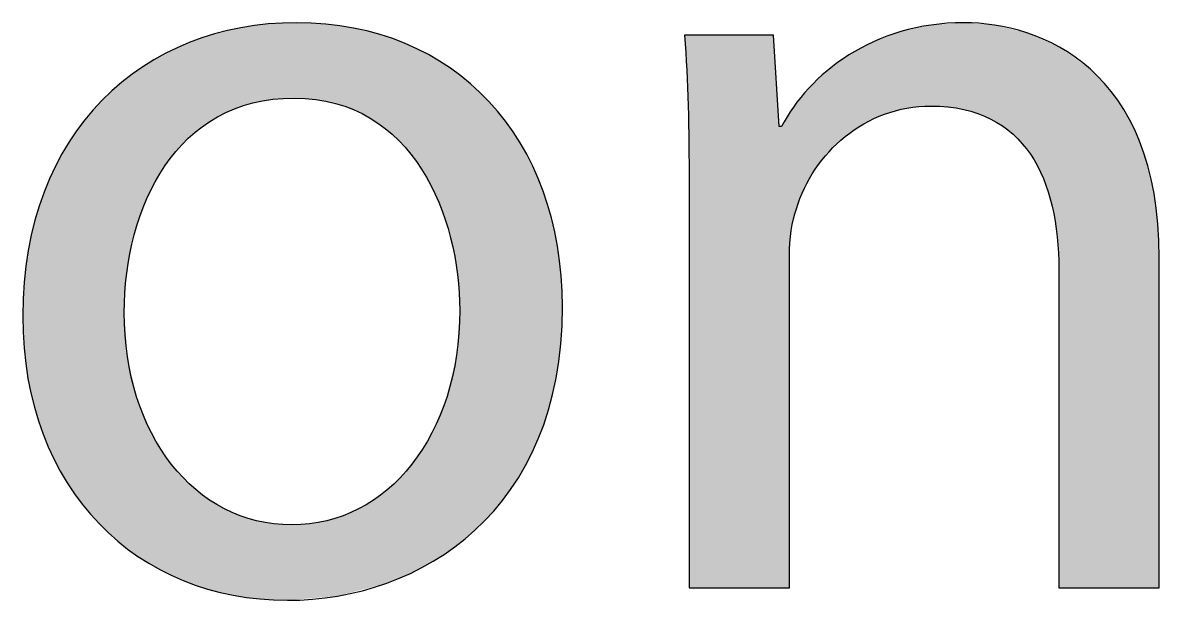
# Model space of a CAD drawing. Extents: x 4 to 474, y -167 to -4.
# Drawn here: x 343.42 to 352.38, y -155.06 to -150.51 of the extents above; entities that cross this region are included whole.
import ezdxf

# ---------------------------------------------------------------- set-up
doc = ezdxf.new("R2010")
doc.units = 0
doc.layers.add('LAYER_1', color=7, linetype='CONTINUOUS')

# ---------------------------------------------------------------- blocks, each defined once
blk = doc.blocks.new('*U4')
at = {"layer": 'LAYER_1', "color": 250}
for points in [[(345.5389, -151.1007), (345.5031, -150.5088), (345.5389, -150.5072)], [(345.5569, -151.0996), (345.5389, -150.5072), (345.5569, -150.5064)], [(345.5755, -151.1008), (345.5569, -150.5064), (345.5755, -150.5055)], [(345.5569, -151.0996), (345.5569, -150.5064), (345.5755, -151.1008)], [(345.5755, -151.1008), (345.5755, -150.5055), (345.6785, -151.1073)], [(344.9281, -151.2633), (344.8892, -150.6073), (344.9281, -150.5941)], [(344.9526, -151.2476), (344.9281, -150.5941), (344.9526, -150.5883)], [(345.0058, -151.2225), (344.9526, -150.5883), (345.0058, -150.5758)], [(345.0749, -151.1899), (345.0058, -150.5758), (345.0749, -150.5595)], [(345.0857, -151.1848), (345.0749, -150.5595), (345.0857, -150.557)], [(345.1295, -151.1708), (345.0857, -150.557), (345.1295, -150.5467)], [(345.1363, -151.1686), (345.1295, -150.5467), (345.1363, -150.5451)], [(345.2306, -151.1384), (345.1363, -150.5451), (345.2306, -150.5322)], [(345.2599, -151.133), (345.2306, -150.5322), (345.2599, -150.5282)], [(345.2854, -151.1283), (345.2599, -150.5282), (345.2854, -150.5247)], [(345.3524, -151.116), (345.2854, -150.5247), (345.3524, -150.5155)], [(345.3876, -151.1096), (345.3524, -150.5155), (345.3876, -150.5139)], [(345.3966, -151.109), (345.3876, -150.5139), (345.3966, -150.5135)], [(345.5031, -151.1028), (345.3966, -150.5135), (345.5031, -150.5088)], [(345.6785, -151.1073), (345.6785, -150.5103), (345.7258, -151.1103)], [(345.7258, -151.1103), (345.7258, -150.5124), (345.8051, -151.1261)], [(345.8051, -151.1261), (345.8051, -150.5161), (345.813, -151.1277)], [(345.813, -151.1277), (345.813, -150.5172), (345.8818, -151.1413)], [(345.8818, -151.1413), (345.8818, -150.527), (345.8986, -151.1471)], [(345.8986, -151.1471), (345.8986, -150.5293), (345.942, -151.1622)], [(345.942, -151.1622), (345.942, -150.5355), (346.0246, -151.1907)], [(346.0246, -151.1907), (346.0246, -150.5472), (346.0251, -151.1909)], [(346.0251, -151.1909), (346.0251, -150.5473), (346.0649, -151.2112)], [(346.0649, -151.2112), (346.0649, -150.5571), (346.1559, -151.2574)], [(346.1559, -151.2574), (346.1559, -150.5793), (346.1812, -151.2748)], [(346.1812, -151.2748), (346.1812, -150.5855), (346.2333, -151.3108)], [(344.6795, -151.4608), (344.6229, -150.7104), (344.6795, -150.6845)], [(344.6796, -151.4608), (344.6795, -150.6845), (344.6796, -150.6845)], [(344.7214, -151.4167), (344.6796, -150.6845), (344.7214, -150.6654)], [(344.729, -151.4104), (344.7214, -150.6654), (344.729, -150.6619)], [(344.7803, -151.3677), (344.729, -150.6619), (344.7803, -150.6444)], [(344.8313, -151.3253), (344.7803, -150.6444), (344.8313, -150.6271)], [(344.8727, -151.2988), (344.8313, -150.6271), (344.8727, -150.613)], [(344.8892, -151.2882), (344.8727, -150.613), (344.8892, -150.6073)], [(346.2333, -151.3108), (346.2333, -150.5982), (346.2746, -151.3393)], [(346.2746, -151.3393), (346.2746, -150.6129), (346.2862, -151.3496)], [(346.2862, -151.3496), (346.2862, -150.617), (346.2902, -151.3532)], [(346.2902, -151.3532), (346.2902, -150.6185), (346.3815, -151.4347)], [(346.3815, -151.4347), (346.3815, -150.6509), (346.3915, -151.446)], [(346.3915, -151.446), (346.3915, -150.6545), (346.4307, -151.4902)], [(346.4307, -151.4902), (346.4307, -150.6684), (346.4727, -151.5376)], [(344.4965, -151.6988), (344.4592, -150.7958), (344.4965, -150.7738)], [(344.5042, -151.6863), (344.4965, -150.7738), (344.5042, -150.7693)], [(344.5356, -151.6352), (344.5042, -150.7693), (344.5356, -150.7509)], [(344.5399, -151.6295), (344.5356, -150.7509), (344.5399, -150.7484)], [(344.5873, -151.5672), (344.5399, -150.7484), (344.5873, -150.7267)], [(344.6229, -151.5204), (344.5873, -150.7267), (344.6229, -150.7104)], [(346.4727, -151.5376), (346.4727, -150.6885), (346.4768, -151.5422)], [(346.4768, -151.5422), (346.4768, -150.6905), (346.4844, -151.5529)], [(346.4844, -151.5529), (346.4844, -150.6942), (346.5608, -151.6599)], [(346.5608, -151.6599), (346.5608, -150.7307), (346.5685, -151.6747)], [(346.5685, -151.6747), (346.5685, -150.7344), (346.6159, -151.7655)], [(346.6159, -151.7655), (346.6159, -150.7571), (346.6432, -151.8179)], [(346.6432, -151.8179), (346.6432, -150.7739), (346.6521, -151.8348)], [(344.3618, -151.9835), (344.3245, -150.8805), (344.3618, -150.853)], [(344.3936, -151.8924), (344.3618, -150.853), (344.3936, -150.8343)], [(344.4306, -151.8175), (344.3936, -150.8343), (344.4306, -150.8126)], [(344.4592, -151.7596), (344.4306, -150.8126), (344.4592, -150.7958)], [(346.6521, -151.8348), (346.6521, -150.7794), (346.6963, -151.9197)], [(346.6963, -151.9197), (346.6963, -150.8066), (346.7621, -152.1167)], [(346.7621, -152.1167), (346.7621, -150.8472), (346.7884, -152.1954)], [(346.7884, -152.1954), (346.7884, -150.8634), (346.7902, -152.2007)], [(346.7902, -152.2007), (346.7902, -150.8648), (346.8226, -152.3719)], [(344.2353, -152.4813), (344.216, -150.9605), (344.2353, -150.9463)], [(344.2411, -152.4509), (344.2353, -150.9463), (344.2411, -150.942)], [(344.294, -152.178), (344.2411, -150.942), (344.294, -150.903)], [(344.3139, -152.1207), (344.294, -150.903), (344.3139, -150.8883)], [(344.3245, -152.0905), (344.3139, -150.8883), (344.3245, -150.8805)], [(346.8226, -152.3719), (346.8226, -150.8899), (346.8367, -152.4467)], [(346.8367, -152.4467), (346.8367, -150.9009), (346.8449, -152.4898)], [(346.8449, -152.4898), (346.8449, -150.9072), (346.8625, -152.7736)], [(344.1644, -154.593), (344.043, -151.1153), (344.1644, -151.0042)], [(344.1958, -154.6168), (344.1644, -151.0042), (344.1958, -150.9754)], [(344.1644, -154.593), (344.1644, -151.0042), (344.1958, -154.6168)], [(344.216, -154.632), (344.1958, -150.9754), (344.216, -150.9605)], [(344.1958, -154.6168), (344.1958, -150.9754), (344.216, -154.632)], [(344.043, -154.4797), (344.0172, -151.1446), (344.043, -151.1153)], [(344.043, -154.4797), (344.043, -151.1153), (344.1644, -154.593)], [(344.0172, -154.4556), (343.9043, -151.2723), (344.0172, -151.1446)], [(344.0172, -154.4556), (344.0172, -151.1446), (344.043, -154.4797)], [(343.8838, -154.3021), (343.7807, -151.446), (343.8838, -151.3012)], [(343.9043, -154.3257), (343.8838, -151.3012), (343.9043, -151.2723)], [(343.8838, -154.3021), (343.8838, -151.3012), (343.9043, -154.3257)], [(343.9043, -154.3257), (343.9043, -151.2723), (344.0172, -154.4556)], [(343.7651, -154.1329), (343.6734, -151.6361), (343.7651, -151.4737)], [(343.7807, -154.1552), (343.7651, -151.4737), (343.7807, -151.446)], [(343.7651, -154.1329), (343.7651, -151.4737), (343.7807, -154.1552)], [(343.7807, -154.1552), (343.7807, -151.446), (343.8838, -154.3021)], [(343.6621, -153.9486), (343.5832, -151.8421), (343.6621, -151.6617)], [(343.6734, -153.9687), (343.6621, -151.6617), (343.6734, -151.6361)], [(343.6621, -153.9486), (343.6621, -151.6617), (343.6734, -153.9687)], [(343.6734, -153.9687), (343.6734, -151.6361), (343.7651, -154.1329)], [(343.5832, -153.7669), (343.5758, -151.865), (343.5832, -151.8421)], [(343.5832, -153.7669), (343.5832, -151.8421), (343.6621, -153.9486)], [(343.5758, -153.7498), (343.5113, -152.0637), (343.5758, -151.865)], [(343.5758, -153.7498), (343.5758, -151.865), (343.5832, -153.7669)], [(343.507, -153.5368), (343.4587, -152.3006), (343.507, -152.0831)], [(343.5113, -153.5502), (343.507, -152.0831), (343.5113, -152.0637)], [(343.507, -153.5368), (343.507, -152.0831), (343.5113, -153.5502)], [(343.5113, -153.5502), (343.5113, -152.0637), (343.5758, -153.7498)], [(343.4587, -153.3192), (343.4567, -152.316), (343.4587, -152.3006)], [(343.4587, -153.3192), (343.4587, -152.3006), (343.507, -153.5368)], [(343.4567, -153.3103), (343.4264, -152.5523), (343.4567, -152.316)], [(343.4567, -153.3103), (343.4567, -152.316), (343.4587, -153.3192)], [(343.4259, -153.0707), (343.4154, -152.8186), (343.4259, -152.5647)], [(343.4264, -153.0747), (343.4259, -152.5647), (343.4264, -152.5523)], [(343.4259, -153.0707), (343.4259, -152.5647), (343.4264, -153.0747)], [(343.4264, -153.0747), (343.4264, -152.5523), (343.4567, -153.3103)], [(344.216, -154.632), (344.216, -152.7917), (344.2353, -154.6465)], [(346.8625, -154.6063), (346.8449, -153.0163), (346.8625, -152.7736)], [(346.8449, -154.6209), (346.8367, -153.128), (346.8449, -153.0163)], [(344.2353, -154.6465), (344.2353, -153.0567), (344.2411, -154.6509)], [(344.2411, -154.6509), (344.2411, -153.1375), (344.294, -154.6908)], [(346.8226, -154.6393), (346.7902, -153.3299), (346.8226, -153.1894)], [(346.8367, -154.6276), (346.8226, -153.1894), (346.8367, -153.128)], [(344.294, -154.6908), (344.294, -153.3684), (344.3139, -154.7058)], [(346.7884, -154.662), (346.7621, -153.4519), (346.7884, -153.3376)], [(346.7902, -154.6608), (346.7884, -153.3376), (346.7902, -153.3299)], [(344.3139, -154.7058), (344.3139, -153.4557), (344.3245, -154.7138)], [(346.7621, -154.6795), (346.6963, -153.6114), (346.7621, -153.4519)], [(344.3245, -154.7138), (344.3245, -153.4815), (344.3618, -154.7363)], [(344.3618, -154.7363), (344.3618, -153.5727), (344.3936, -154.7554)], [(346.6963, -154.7233), (346.6521, -153.7187), (346.6963, -153.6114)], [(344.3936, -154.7554), (344.3936, -153.6502), (344.4306, -154.7777)], [(346.6521, -154.7527), (346.6432, -153.7401), (346.6521, -153.7187)], [(344.4306, -154.7777), (344.4306, -153.7406), (344.4592, -154.7949)], [(344.4592, -154.7949), (344.4592, -153.7904), (344.4965, -154.8174)], [(346.6159, -154.7719), (346.5685, -153.8692), (346.6159, -153.7874)], [(346.6432, -154.7574), (346.6159, -153.7874), (346.6432, -153.7401)], [(344.4965, -154.8174), (344.4965, -153.8554), (344.5042, -154.821)], [(344.5042, -154.821), (344.5042, -153.8687), (344.5356, -154.8357)], [(344.5356, -154.8357), (344.5356, -153.9132), (344.5399, -154.8377)], [(346.5608, -154.801), (346.4844, -153.9875), (346.5608, -153.8801)], [(346.5685, -154.797), (346.5608, -153.8801), (346.5685, -153.8692)], [(344.5399, -154.8377), (344.5399, -153.9192), (344.5873, -154.86)], [(344.5873, -154.86), (344.5873, -153.9864), (344.6229, -154.8767)], [(346.4727, -154.8478), (346.4307, -154.0493), (346.4727, -154.001)], [(346.4768, -154.8456), (346.4727, -154.001), (346.4768, -153.9963)], [(346.4844, -154.8415), (346.4768, -153.9963), (346.4844, -153.9875)], [(344.6229, -154.8767), (344.6229, -154.0275), (344.6795, -154.9033)], [(344.6795, -154.9033), (344.6795, -154.0929), (344.6796, -154.9033)], [(344.6796, -154.9033), (344.6796, -154.093), (344.7214, -154.9179)], [(346.4307, -154.8652), (346.3915, -154.0943), (346.4307, -154.0493)], [(344.7214, -154.9179), (344.7214, -154.1323), (344.729, -154.9206)], [(344.729, -154.9206), (344.729, -154.1393), (344.7803, -154.9386)], [(346.3815, -154.8855), (346.2902, -154.189), (346.3815, -154.1037)], [(346.3915, -154.8814), (346.3815, -154.1037), (346.3915, -154.0943)], [(344.7803, -154.9386), (344.7803, -154.1876), (344.8313, -154.9564)], [(344.8313, -154.9564), (344.8313, -154.2259), (344.8727, -154.971)], [(344.8727, -154.971), (344.8727, -154.2571), (344.8892, -154.975)], [(344.8892, -154.975), (344.8892, -154.2696), (344.9281, -154.9844)], [(346.1812, -154.9524), (346.1559, -154.2857), (346.1812, -154.2708)], [(346.2333, -154.9388), (346.1812, -154.2708), (346.2333, -154.2317)], [(346.2746, -154.9279), (346.2333, -154.2317), (346.2746, -154.2007)], [(346.2862, -154.9249), (346.2746, -154.2007), (346.2862, -154.192)], [(346.2902, -154.9232), (346.2862, -154.192), (346.2902, -154.189)], [(344.9281, -154.9844), (344.9281, -154.2925), (344.9526, -154.9903)], [(344.9526, -154.9903), (344.9526, -154.3069), (345.0058, -155.0032)], [(345.0058, -155.0032), (345.0058, -154.3383), (345.0749, -155.02)], [(346.0246, -154.9935), (345.942, -154.3936), (346.0246, -154.3571)], [(346.0251, -154.9933), (346.0246, -154.3571), (346.0251, -154.3569)], [(346.0649, -154.9829), (346.0251, -154.3569), (346.0649, -154.3392)], [(346.1559, -154.959), (346.0649, -154.3392), (346.1559, -154.2857)], [(345.0749, -155.02), (345.0749, -154.3688), (345.0857, -155.0215)], [(345.0857, -155.0215), (345.0857, -154.3736), (345.1295, -155.0277)], [(345.1295, -155.0277), (345.1295, -154.3929), (345.1363, -155.0286)], [(345.1363, -155.0286), (345.1363, -154.395), (345.2306, -155.042)], [(345.2306, -155.042), (345.2306, -154.4239), (345.2599, -155.0461)], [(345.2599, -155.0461), (345.2599, -154.4329), (345.2854, -155.0497)], [(345.2854, -155.0497), (345.2854, -154.4374), (345.3524, -155.0528)], [(345.3524, -155.0528), (345.3524, -154.4494), (345.3876, -155.0545)], [(345.7258, -155.041), (345.6785, -154.4575), (345.7258, -154.4489)], [(345.8051, -155.0343), (345.7258, -154.4489), (345.8051, -154.4346)], [(345.813, -155.0337), (345.8051, -154.4346), (345.813, -154.4332)], [(345.8818, -155.0279), (345.813, -154.4332), (345.8818, -154.4121)], [(345.8986, -155.0265), (345.8818, -154.4121), (345.8986, -154.4069)], [(345.942, -155.0151), (345.8986, -154.4069), (345.942, -154.3936)], [(345.3876, -155.0545), (345.3876, -154.4558), (345.3966, -155.0549)], [(345.3966, -155.0549), (345.3966, -154.4574), (345.5031, -155.0598)], [(345.5569, -155.0553), (345.5389, -154.4657), (345.5569, -154.4646)], [(345.5755, -155.0537), (345.5569, -154.4646), (345.5755, -154.4635)], [(345.6785, -155.045), (345.5755, -154.4635), (345.6785, -154.4575)]]:
    blk.add_solid(points, dxfattribs=at)
at = {"layer": 'LAYER_1', "color": 250, "extrusion": (0, 0, -1)}
for points in [[(-345.5389, -151.1007), (-345.5389, -150.5072), (-345.5569, -151.0996)], [(-345.6785, -151.1073), (-345.5755, -150.5055), (-345.6785, -150.5103)], [(-344.9281, -151.2633), (-344.9281, -150.5941), (-344.9526, -151.2476)], [(-344.9526, -151.2476), (-344.9526, -150.5883), (-345.0058, -151.2225)], [(-345.0058, -151.2225), (-345.0058, -150.5758), (-345.0749, -151.1899)], [(-345.0749, -151.1899), (-345.0749, -150.5595), (-345.0857, -151.1848)], [(-345.0857, -151.1848), (-345.0857, -150.557), (-345.1295, -151.1708)], [(-345.1295, -151.1708), (-345.1295, -150.5467), (-345.1363, -151.1686)], [(-345.1363, -151.1686), (-345.1363, -150.5451), (-345.2306, -151.1384)], [(-345.2306, -151.1384), (-345.2306, -150.5322), (-345.2599, -151.133)], [(-345.2599, -151.133), (-345.2599, -150.5282), (-345.2854, -151.1283)], [(-345.2854, -151.1283), (-345.2854, -150.5247), (-345.3524, -151.116)], [(-345.3524, -151.116), (-345.3524, -150.5155), (-345.3876, -151.1096)], [(-345.3876, -151.1096), (-345.3876, -150.5139), (-345.3966, -151.109)], [(-345.3966, -151.109), (-345.3966, -150.5135), (-345.5031, -151.1028)], [(-345.5031, -151.1028), (-345.5031, -150.5088), (-345.5389, -151.1007)], [(-345.7258, -151.1103), (-345.6785, -150.5103), (-345.7258, -150.5124)], [(-345.8051, -151.1261), (-345.7258, -150.5124), (-345.8051, -150.5161)], [(-345.813, -151.1277), (-345.8051, -150.5161), (-345.813, -150.5172)], [(-345.8818, -151.1413), (-345.813, -150.5172), (-345.8818, -150.527)], [(-345.8986, -151.1471), (-345.8818, -150.527), (-345.8986, -150.5293)], [(-345.942, -151.1622), (-345.8986, -150.5293), (-345.942, -150.5355)], [(-346.0246, -151.1907), (-345.942, -150.5355), (-346.0246, -150.5472)], [(-346.0251, -151.1909), (-346.0246, -150.5472), (-346.0251, -150.5473)], [(-346.0649, -151.2112), (-346.0251, -150.5473), (-346.0649, -150.5571)], [(-346.1559, -151.2574), (-346.0649, -150.5571), (-346.1559, -150.5793)], [(-346.1812, -151.2748), (-346.1559, -150.5793), (-346.1812, -150.5855)], [(-346.2333, -151.3108), (-346.1812, -150.5855), (-346.2333, -150.5982)], [(-344.6795, -151.4608), (-344.6795, -150.6845), (-344.6796, -151.4608)], [(-344.6796, -151.4608), (-344.6796, -150.6845), (-344.7214, -151.4167)], [(-344.7214, -151.4167), (-344.7214, -150.6654), (-344.729, -151.4104)], [(-344.729, -151.4104), (-344.729, -150.6619), (-344.7803, -151.3677)], [(-344.7803, -151.3677), (-344.7803, -150.6444), (-344.8313, -151.3253)], [(-344.8313, -151.3253), (-344.8313, -150.6271), (-344.8727, -151.2988)], [(-344.8727, -151.2988), (-344.8727, -150.613), (-344.8892, -151.2882)], [(-344.8892, -151.2882), (-344.8892, -150.6073), (-344.9281, -151.2633)], [(-346.2746, -151.3393), (-346.2333, -150.5982), (-346.2746, -150.6129)], [(-346.2862, -151.3496), (-346.2746, -150.6129), (-346.2862, -150.617)], [(-346.2902, -151.3532), (-346.2862, -150.617), (-346.2902, -150.6185)], [(-346.3815, -151.4347), (-346.2902, -150.6185), (-346.3815, -150.6509)], [(-346.3915, -151.446), (-346.3815, -150.6509), (-346.3915, -150.6545)], [(-346.4307, -151.4902), (-346.3915, -150.6545), (-346.4307, -150.6684)], [(-346.4727, -151.5376), (-346.4307, -150.6684), (-346.4727, -150.6885)], [(-344.4965, -151.6988), (-344.4965, -150.7738), (-344.5042, -151.6863)], [(-344.5042, -151.6863), (-344.5042, -150.7693), (-344.5356, -151.6352)], [(-344.5356, -151.6352), (-344.5356, -150.7509), (-344.5399, -151.6295)], [(-344.5399, -151.6295), (-344.5399, -150.7484), (-344.5873, -151.5672)], [(-344.5873, -151.5672), (-344.5873, -150.7267), (-344.6229, -151.5204)], [(-344.6229, -151.5204), (-344.6229, -150.7104), (-344.6795, -151.4608)], [(-346.4768, -151.5422), (-346.4727, -150.6885), (-346.4768, -150.6905)], [(-346.4844, -151.5529), (-346.4768, -150.6905), (-346.4844, -150.6942)], [(-346.5608, -151.6599), (-346.4844, -150.6942), (-346.5608, -150.7307)], [(-346.5685, -151.6747), (-346.5608, -150.7307), (-346.5685, -150.7344)], [(-346.6159, -151.7655), (-346.5685, -150.7344), (-346.6159, -150.7571)], [(-346.6432, -151.8179), (-346.6159, -150.7571), (-346.6432, -150.7739)], [(-346.6521, -151.8348), (-346.6432, -150.7739), (-346.6521, -150.7794)], [(-344.3618, -151.9835), (-344.3618, -150.853), (-344.3936, -151.8924)], [(-344.3936, -151.8924), (-344.3936, -150.8343), (-344.4306, -151.8175)], [(-344.4306, -151.8175), (-344.4306, -150.8126), (-344.4592, -151.7596)], [(-344.4592, -151.7596), (-344.4592, -150.7958), (-344.4965, -151.6988)], [(-346.6963, -151.9197), (-346.6521, -150.7794), (-346.6963, -150.8066)], [(-346.7621, -152.1167), (-346.6963, -150.8066), (-346.7621, -150.8472)], [(-346.7884, -152.1954), (-346.7621, -150.8472), (-346.7884, -150.8634)], [(-346.7902, -152.2007), (-346.7884, -150.8634), (-346.7902, -150.8648)], [(-346.8226, -152.3719), (-346.7902, -150.8648), (-346.8226, -150.8899)], [(-344.2353, -152.4813), (-344.2353, -150.9463), (-344.2411, -152.4509)], [(-344.2411, -152.4509), (-344.2411, -150.942), (-344.294, -152.178)], [(-344.294, -152.178), (-344.294, -150.903), (-344.3139, -152.1207)], [(-344.3139, -152.1207), (-344.3139, -150.8883), (-344.3245, -152.0905)], [(-344.3245, -152.0905), (-344.3245, -150.8805), (-344.3618, -151.9835)], [(-346.8367, -152.4467), (-346.8226, -150.8899), (-346.8367, -150.9009)], [(-346.8449, -152.4898), (-346.8367, -150.9009), (-346.8449, -150.9072)], [(-346.8625, -152.7736), (-346.8449, -150.9072), (-346.8625, -150.9209)], [(-346.8625, -154.6063), (-346.8625, -150.9209), (-346.9476, -154.5361)], [(-346.9476, -154.5361), (-346.8625, -150.9209), (-346.9476, -150.9869)], [(-344.216, -152.7917), (-344.216, -150.9605), (-344.2353, -152.4813)], [(-346.9476, -154.5361), (-346.9476, -150.9869), (-346.9824, -154.5073)], [(-346.9824, -154.5073), (-346.9476, -150.9869), (-346.9824, -151.0204)], [(-346.9824, -154.5073), (-346.9824, -151.0204), (-347.0928, -154.3946)], [(-347.0928, -154.3946), (-346.9824, -151.0204), (-347.0928, -151.1266)], [(-347.0928, -154.3946), (-347.0928, -151.1266), (-347.13, -154.3565)], [(-347.13, -154.3565), (-347.0928, -151.1266), (-347.13, -151.1709)], [(-347.13, -154.3565), (-347.13, -151.1709), (-347.2233, -154.2377)], [(-347.2233, -154.2377), (-347.13, -151.1709), (-347.2233, -151.282)], [(-347.2233, -154.2377), (-347.2233, -151.282), (-347.2635, -154.1865)], [(-347.2635, -154.1865), (-347.2233, -151.282), (-347.2635, -151.3413)], [(-347.2635, -154.1865), (-347.2635, -151.3413), (-347.3385, -154.0657)], [(-347.3385, -154.0657), (-347.2635, -151.3413), (-347.3385, -151.4522)], [(-347.3385, -154.0657), (-347.3385, -151.4522), (-347.3811, -153.997)], [(-347.3811, -153.997), (-347.3385, -151.4522), (-347.3811, -151.5314)], [(-347.3811, -153.997), (-347.3811, -151.5314), (-347.4377, -153.8787)], [(-347.4377, -153.8787), (-347.3811, -151.5314), (-347.4377, -151.6366)], [(-347.4377, -153.8787), (-347.4377, -151.6366), (-347.4813, -153.7877)], [(-347.4813, -153.7877), (-347.4377, -151.6366), (-347.4813, -151.7409)], [(-347.4813, -153.7877), (-347.4813, -151.7409), (-347.5204, -153.6768)], [(-347.5204, -153.6768), (-347.4813, -151.7409), (-347.5204, -151.8345)], [(-347.5204, -153.6768), (-347.5204, -151.8345), (-347.5622, -153.5583)], [(-347.5622, -153.5583), (-347.5204, -151.8345), (-347.5622, -151.9691)], [(-347.5622, -153.5583), (-347.5622, -151.9691), (-347.5858, -153.4599)], [(-347.5858, -153.4599), (-347.5622, -151.9691), (-347.5858, -152.0452)], [(-347.5858, -153.4599), (-347.5858, -152.0452), (-347.6221, -153.3085)], [(-347.6221, -153.3085), (-347.5858, -152.0452), (-347.6221, -152.2153)], [(-347.6221, -153.3085), (-347.6221, -152.2153), (-347.6333, -153.227)], [(-347.6333, -153.227), (-347.6221, -152.2153), (-347.6333, -152.2679)], [(-347.6333, -153.227), (-347.6333, -152.2679), (-347.6594, -153.0381)], [(-347.6594, -153.0381), (-347.6333, -152.2679), (-347.6594, -152.4778)], [(-347.6594, -153.0381), (-347.6594, -152.4778), (-347.6623, -152.97)], [(-347.6623, -152.97), (-347.6594, -152.4778), (-347.6623, -152.5019)], [(-347.6623, -152.97), (-347.6623, -152.5019), (-347.6721, -152.7466)], [(-344.2353, -154.6465), (-344.216, -152.7917), (-344.2353, -153.0567)], [(-346.8449, -154.6209), (-346.8449, -153.0163), (-346.8625, -154.6063)], [(-344.2411, -154.6509), (-344.2353, -153.0567), (-344.2411, -153.1375)], [(-344.294, -154.6908), (-344.2411, -153.1375), (-344.294, -153.3684)], [(-346.8226, -154.6393), (-346.8226, -153.1894), (-346.8367, -154.6276)], [(-346.8367, -154.6276), (-346.8367, -153.128), (-346.8449, -154.6209)], [(-344.3139, -154.7058), (-344.294, -153.3684), (-344.3139, -153.4557)], [(-346.7884, -154.662), (-346.7884, -153.3376), (-346.7902, -154.6608)], [(-346.7902, -154.6608), (-346.7902, -153.3299), (-346.8226, -154.6393)], [(-344.3245, -154.7138), (-344.3139, -153.4557), (-344.3245, -153.4815)], [(-346.7621, -154.6795), (-346.7621, -153.4519), (-346.7884, -154.662)], [(-344.3618, -154.7363), (-344.3245, -153.4815), (-344.3618, -153.5727)], [(-344.3936, -154.7554), (-344.3618, -153.5727), (-344.3936, -153.6502)], [(-346.6963, -154.7233), (-346.6963, -153.6114), (-346.7621, -154.6795)], [(-344.4306, -154.7777), (-344.3936, -153.6502), (-344.4306, -153.7406)], [(-346.6521, -154.7527), (-346.6521, -153.7187), (-346.6963, -154.7233)], [(-344.4592, -154.7949), (-344.4306, -153.7406), (-344.4592, -153.7904)], [(-344.4965, -154.8174), (-344.4592, -153.7904), (-344.4965, -153.8554)], [(-346.6159, -154.7719), (-346.6159, -153.7874), (-346.6432, -154.7574)], [(-346.6432, -154.7574), (-346.6432, -153.7401), (-346.6521, -154.7527)], [(-344.5042, -154.821), (-344.4965, -153.8554), (-344.5042, -153.8687)], [(-344.5356, -154.8357), (-344.5042, -153.8687), (-344.5356, -153.9132)], [(-344.5399, -154.8377), (-344.5356, -153.9132), (-344.5399, -153.9192)], [(-346.5608, -154.801), (-346.5608, -153.8801), (-346.5685, -154.797)], [(-346.5685, -154.797), (-346.5685, -153.8692), (-346.6159, -154.7719)], [(-344.5873, -154.86), (-344.5399, -153.9192), (-344.5873, -153.9864)], [(-344.6229, -154.8767), (-344.5873, -153.9864), (-344.6229, -154.0275)], [(-346.4727, -154.8478), (-346.4727, -154.001), (-346.4768, -154.8456)], [(-346.4768, -154.8456), (-346.4768, -153.9963), (-346.4844, -154.8415)], [(-346.4844, -154.8415), (-346.4844, -153.9875), (-346.5608, -154.801)], [(-344.6795, -154.9033), (-344.6229, -154.0275), (-344.6795, -154.0929)], [(-344.6796, -154.9033), (-344.6795, -154.0929), (-344.6796, -154.093)], [(-344.7214, -154.9179), (-344.6796, -154.093), (-344.7214, -154.1323)], [(-346.4307, -154.8652), (-346.4307, -154.0493), (-346.4727, -154.8478)], [(-344.729, -154.9206), (-344.7214, -154.1323), (-344.729, -154.1393)], [(-344.7803, -154.9386), (-344.729, -154.1393), (-344.7803, -154.1876)], [(-346.3815, -154.8855), (-346.3815, -154.1037), (-346.3915, -154.8814)], [(-346.3915, -154.8814), (-346.3915, -154.0943), (-346.4307, -154.8652)], [(-344.8313, -154.9564), (-344.7803, -154.1876), (-344.8313, -154.2259)], [(-344.8727, -154.971), (-344.8313, -154.2259), (-344.8727, -154.2571)], [(-344.8892, -154.975), (-344.8727, -154.2571), (-344.8892, -154.2696)], [(-344.9281, -154.9844), (-344.8892, -154.2696), (-344.9281, -154.2925)], [(-346.1812, -154.9524), (-346.1812, -154.2708), (-346.2333, -154.9388)], [(-346.2333, -154.9388), (-346.2333, -154.2317), (-346.2746, -154.9279)], [(-346.2746, -154.9279), (-346.2746, -154.2007), (-346.2862, -154.9249)], [(-346.2862, -154.9249), (-346.2862, -154.192), (-346.2902, -154.9232)], [(-346.2902, -154.9232), (-346.2902, -154.189), (-346.3815, -154.8855)], [(-344.9526, -154.9903), (-344.9281, -154.2925), (-344.9526, -154.3069)], [(-345.0058, -155.0032), (-344.9526, -154.3069), (-345.0058, -154.3383)], [(-345.0749, -155.02), (-345.0058, -154.3383), (-345.0749, -154.3688)], [(-346.0246, -154.9935), (-346.0246, -154.3571), (-346.0251, -154.9933)], [(-346.0251, -154.9933), (-346.0251, -154.3569), (-346.0649, -154.9829)], [(-346.0649, -154.9829), (-346.0649, -154.3392), (-346.1559, -154.959)], [(-346.1559, -154.959), (-346.1559, -154.2857), (-346.1812, -154.9524)], [(-345.0857, -155.0215), (-345.0749, -154.3688), (-345.0857, -154.3736)], [(-345.1295, -155.0277), (-345.0857, -154.3736), (-345.1295, -154.3929)], [(-345.1363, -155.0286), (-345.1295, -154.3929), (-345.1363, -154.395)], [(-345.2306, -155.042), (-345.1363, -154.395), (-345.2306, -154.4239)], [(-345.2599, -155.0461), (-345.2306, -154.4239), (-345.2599, -154.4329)], [(-345.2854, -155.0497), (-345.2599, -154.4329), (-345.2854, -154.4374)], [(-345.3524, -155.0528), (-345.2854, -154.4374), (-345.3524, -154.4494)], [(-345.3876, -155.0545), (-345.3524, -154.4494), (-345.3876, -154.4558)], [(-345.7258, -155.041), (-345.7258, -154.4489), (-345.8051, -155.0343)], [(-345.8051, -155.0343), (-345.8051, -154.4346), (-345.813, -155.0337)], [(-345.813, -155.0337), (-345.813, -154.4332), (-345.8818, -155.0279)], [(-345.8818, -155.0279), (-345.8818, -154.4121), (-345.8986, -155.0265)], [(-345.8986, -155.0265), (-345.8986, -154.4069), (-345.942, -155.0151)], [(-345.942, -155.0151), (-345.942, -154.3936), (-346.0246, -154.9935)], [(-345.3966, -155.0549), (-345.3876, -154.4558), (-345.3966, -154.4574)], [(-345.5031, -155.0598), (-345.3966, -154.4574), (-345.5031, -154.4636)], [(-345.5031, -155.0598), (-345.5031, -154.4636), (-345.5389, -155.0568)], [(-345.5389, -155.0568), (-345.5031, -154.4636), (-345.5389, -154.4657)], [(-345.5389, -155.0568), (-345.5389, -154.4657), (-345.5569, -155.0553)], [(-345.5569, -155.0553), (-345.5569, -154.4646), (-345.5755, -155.0537)], [(-345.5755, -155.0537), (-345.5755, -154.4635), (-345.6785, -155.045)], [(-345.6785, -155.045), (-345.6785, -154.4575), (-345.7258, -155.041)]]:
    blk.add_solid(points, dxfattribs=at)
blk = doc.blocks.new('*U5')
at = {"layer": 'LAYER_1', "color": 250}
for points in [[(350.8369, -151.189), (350.5805, -150.5238), (350.8369, -150.5058)], [(350.8403, -151.1902), (350.8369, -150.5058), (350.8403, -150.5055)], [(350.8369, -151.189), (350.8369, -150.5058), (350.8403, -151.1902)], [(350.8403, -151.1902), (350.8403, -150.5055), (351.0517, -151.2649)], [(350.3418, -151.192), (350.2119, -150.6234), (350.3418, -150.5753)], [(350.3891, -151.1792), (350.3418, -150.5753), (350.3891, -150.5651)], [(350.5791, -151.1625), (350.3891, -150.5651), (350.5791, -150.5241)], [(350.5805, -151.1627), (350.5791, -150.5241), (350.5805, -150.5238)], [(350.5791, -151.1625), (350.5791, -150.5241), (350.5805, -151.1627)], [(350.5805, -151.1627), (350.5805, -150.5238), (350.8369, -151.189)], [(351.0517, -151.2649), (351.0517, -150.5218), (351.0795, -151.284)], [(351.0795, -151.284), (351.0795, -150.5239), (351.2263, -151.3847)], [(351.2263, -151.3847), (351.2263, -150.5591), (351.3351, -151.5104)], [(351.3351, -151.5104), (351.3351, -150.5851), (351.3632, -151.5428)], [(351.3632, -151.5428), (351.3632, -150.5975), (351.4651, -151.7339)], [(348.6634, -151.1603), (348.6634, -150.6046), (348.6712, -151.7837)], [(350.1251, -151.2674), (350.0493, -150.6963), (350.1251, -150.6556)], [(350.2119, -151.2271), (350.1251, -150.6556), (350.2119, -150.6234)], [(351.4651, -151.7339), (351.4651, -150.6423), (351.5347, -151.9524)], [(351.5347, -151.9524), (351.5347, -150.6729), (351.5745, -152.1928)], [(349.9311, -151.3831), (349.903, -150.7802), (349.9311, -150.7599)], [(350.0493, -151.3026), (349.9311, -150.7599), (350.0493, -150.6963)], [(351.5745, -152.1928), (351.5745, -150.6904), (351.5872, -152.4496)], [(349.903, -151.4022), (349.7749, -150.8733), (349.903, -150.7802)], [(349.7608, -151.5405), (349.6668, -150.9728), (349.7608, -150.8836)], [(349.7749, -151.5225), (349.7608, -150.8836), (349.7749, -150.8733)], [(349.6149, -151.7507), (349.5803, -151.0647), (349.6149, -151.022)], [(349.6668, -151.66), (349.6149, -151.022), (349.6668, -150.9728)], [(349.5803, -151.8112), (349.5173, -151.1424), (349.5803, -151.0647)], [(349.4629, -154.9607), (349.4002, -151.3246), (349.4629, -151.2222)], [(349.4764, -152.1437), (349.4629, -151.2222), (349.4764, -151.2001)], [(349.4945, -152.0683), (349.4764, -151.2001), (349.4945, -151.1706)], [(349.5173, -151.9726), (349.4945, -151.1706), (349.5173, -151.1424)]]:
    blk.add_solid(points, dxfattribs=at)
at = {"layer": 'LAYER_1', "color": 250, "extrusion": (0, 0, -1)}
for points in [[(-351.0517, -151.2649), (-350.8403, -150.5055), (-351.0517, -150.5218)], [(-350.3418, -151.192), (-350.3418, -150.5753), (-350.3891, -151.1792)], [(-350.3891, -151.1792), (-350.3891, -150.5651), (-350.5791, -151.1625)], [(-351.0795, -151.284), (-351.0517, -150.5218), (-351.0795, -150.5239)], [(-351.2263, -151.3847), (-351.0795, -150.5239), (-351.2263, -150.5591)], [(-351.3351, -151.5104), (-351.2263, -150.5591), (-351.3351, -150.5851)], [(-351.3632, -151.5428), (-351.3351, -150.5851), (-351.3632, -150.5975)], [(-351.4651, -151.7339), (-351.3632, -150.5975), (-351.4651, -150.6423)], [(-348.6634, -151.1603), (-348.6354, -150.6046), (-348.6634, -150.6046)], [(-348.6712, -151.7837), (-348.6634, -150.6046), (-348.6712, -150.6046)], [(-348.6712, -154.9607), (-348.6712, -150.6046), (-349.3368, -154.9607)], [(-349.3368, -154.9607), (-348.6712, -150.6046), (-349.3368, -150.6046)], [(-349.3368, -154.9607), (-349.3368, -150.6046), (-349.3823, -154.9607)], [(-349.3823, -154.9607), (-349.3368, -150.6046), (-349.3823, -151.3246)], [(-350.1251, -151.2674), (-350.1251, -150.6556), (-350.2119, -151.2271)], [(-350.2119, -151.2271), (-350.2119, -150.6234), (-350.3418, -151.192)], [(-351.5347, -151.9524), (-351.4651, -150.6423), (-351.5347, -150.6729)], [(-351.5745, -152.1928), (-351.5347, -150.6729), (-351.5745, -150.6904)], [(-349.9311, -151.3831), (-349.9311, -150.7599), (-350.0493, -151.3026)], [(-350.0493, -151.3026), (-350.0493, -150.6963), (-350.1251, -151.2674)], [(-351.5872, -152.4496), (-351.5745, -150.6904), (-351.5872, -150.696)], [(-351.5872, -154.9607), (-351.5872, -150.696), (-351.5922, -154.9607)], [(-351.5922, -154.9607), (-351.5872, -150.696), (-351.5922, -150.6982)], [(-351.5922, -154.9607), (-351.5922, -150.6982), (-351.836, -154.9607)], [(-351.836, -154.9607), (-351.5922, -150.6982), (-351.836, -150.8723)], [(-349.903, -151.4022), (-349.903, -150.7802), (-349.9311, -151.3831)], [(-349.7608, -151.5405), (-349.7608, -150.8836), (-349.7749, -151.5225)], [(-349.7749, -151.5225), (-349.7749, -150.8733), (-349.903, -151.4022)], [(-351.836, -154.9607), (-351.836, -150.8723), (-351.9482, -154.9607)], [(-351.9482, -154.9607), (-351.836, -150.8723), (-351.9482, -150.985)], [(-349.6149, -151.7507), (-349.6149, -151.022), (-349.6668, -151.66)], [(-349.6668, -151.66), (-349.6668, -150.9728), (-349.7608, -151.5405)], [(-351.9482, -154.9607), (-351.9482, -150.985), (-352.0515, -154.9607)], [(-352.0515, -154.9607), (-351.9482, -150.985), (-352.0515, -151.1164)], [(-349.5803, -151.8112), (-349.5803, -151.0647), (-349.6149, -151.7507)], [(-352.0515, -154.9607), (-352.0515, -151.1164), (-352.1439, -154.9607)], [(-352.1439, -154.9607), (-352.0515, -151.1164), (-352.1439, -151.2676)], [(-349.4629, -152.3416), (-349.4629, -151.2222), (-349.4764, -152.1437)], [(-349.4764, -152.1437), (-349.4764, -151.2001), (-349.4945, -152.0683)], [(-349.4945, -152.0683), (-349.4945, -151.1706), (-349.5173, -151.9726)], [(-349.5173, -151.9726), (-349.5173, -151.1424), (-349.5803, -151.8112)], [(-352.1439, -154.9607), (-352.1439, -151.2676), (-352.2238, -154.9607)], [(-352.2238, -154.9607), (-352.1439, -151.2676), (-352.2238, -151.4396)], [(-349.3823, -154.9607), (-349.3823, -151.3246), (-349.4002, -154.9607)], [(-349.4002, -154.9607), (-349.3823, -151.3246), (-349.4002, -151.3246)], [(-349.4002, -154.9607), (-349.4002, -151.3246), (-349.4629, -154.9607)], [(-352.2238, -154.9607), (-352.2238, -151.4396), (-352.2891, -154.9607)], [(-352.2891, -154.9607), (-352.2238, -151.4396), (-352.2891, -151.6338)], [(-352.2891, -154.9607), (-352.2891, -151.6338), (-352.3381, -154.9607)], [(-352.3381, -154.9607), (-352.2891, -151.6338), (-352.3381, -151.851)], [(-352.3381, -154.9607), (-352.3381, -151.851), (-352.3689, -154.9607)], [(-352.3689, -154.9607), (-352.3381, -151.851), (-352.3689, -152.0926)], [(-352.3689, -154.9607), (-352.3689, -152.0926), (-352.3795, -154.9607)], [(-352.3795, -154.9607), (-352.3689, -152.0926), (-352.3795, -152.3597)]]:
    blk.add_solid(points, dxfattribs=at)
blk = doc.blocks.new('BLOCK_2')
at = {"layer": 'LAYER_1'}
for points, knots in [([(347.6721, -152.7466), (347.6721, -154.3577), (346.5559, -155.0598), (345.5031, -155.0598), (344.3242, -155.0598), (343.4154, -154.1958), (343.4154, -152.8186), (343.4154, -151.3606), (344.369, -150.5055), (345.5755, -150.5055), (346.826, -150.5055), (347.6721, -151.4147), (347.6721, -152.7466)], [0, 0, 0, 0, 1, 1, 1, 2, 2, 2, 3, 3, 3, 4, 4, 4, 4]), ([(348.6712, -151.7837), (348.6712, -151.3336), (348.6623, -150.9646), (348.6354, -150.6046), (348.6354, -150.6046), (349.3368, -150.6046), (349.3368, -150.6046), (349.3368, -150.6046), (349.3823, -151.3246), (349.3823, -151.3246), (349.3823, -151.3246), (349.4002, -151.3246), (349.4002, -151.3246), (349.6159, -150.9107), (350.1202, -150.5055), (350.8403, -150.5055), (351.4431, -150.5055), (352.3795, -150.8656), (352.3795, -152.3597), (352.3795, -152.3597), (352.3795, -154.9607), (352.3795, -154.9607), (352.3795, -154.9607), (351.5872, -154.9607), (351.5872, -154.9607), (351.5872, -154.9607), (351.5872, -152.4496), (351.5872, -152.4496), (351.5872, -151.7477), (351.326, -151.1625), (350.5791, -151.1625), (350.0568, -151.1625), (349.6524, -151.5317), (349.5173, -151.9726), (349.4808, -152.0717), (349.4629, -152.2067), (349.4629, -152.3416), (349.4629, -152.3416), (349.4629, -154.9607), (349.4629, -154.9607), (349.4629, -154.9607), (348.6712, -154.9607), (348.6712, -154.9607), (348.6712, -154.9607), (348.6712, -151.7837), (348.6712, -151.7837)], [0, 0, 0, 0, 1, 1, 1, 2, 2, 2, 3, 3, 3, 4, 4, 4, 5, 5, 5, 6, 6, 6, 7, 7, 7, 8, 8, 8, 9, 9, 9, 10, 10, 10, 11, 11, 11, 12, 12, 12, 13, 13, 13, 14, 14, 14, 15, 15, 15, 15]), ([(344.216, -152.7917), (344.216, -153.7457), (344.7652, -154.4657), (345.5389, -154.4657), (346.2955, -154.4657), (346.8625, -153.7546), (346.8625, -152.7736), (346.8625, -152.0357), (346.4932, -151.0996), (345.5569, -151.0996), (344.6212, -151.0996), (344.216, -151.9637), (344.216, -152.7917)], [0, 0, 0, 0, 1, 1, 1, 2, 2, 2, 3, 3, 3, 4, 4, 4, 4])]:
    blk.add_open_spline(points, degree=3, knots=knots, dxfattribs=at)
at = {"layer": 'LAYER_1', "color": 250}
for name in ['*U4', '*U5']:
    blk.add_blockref(name, (0, 0), dxfattribs=at)

msp = doc.modelspace()

# ---------------------------------------------------------------- block references
at = {"layer": 'LAYER_1'}
msp.add_blockref('BLOCK_2', (0, 0), dxfattribs=at)

doc.saveas('drawing.dxf')
